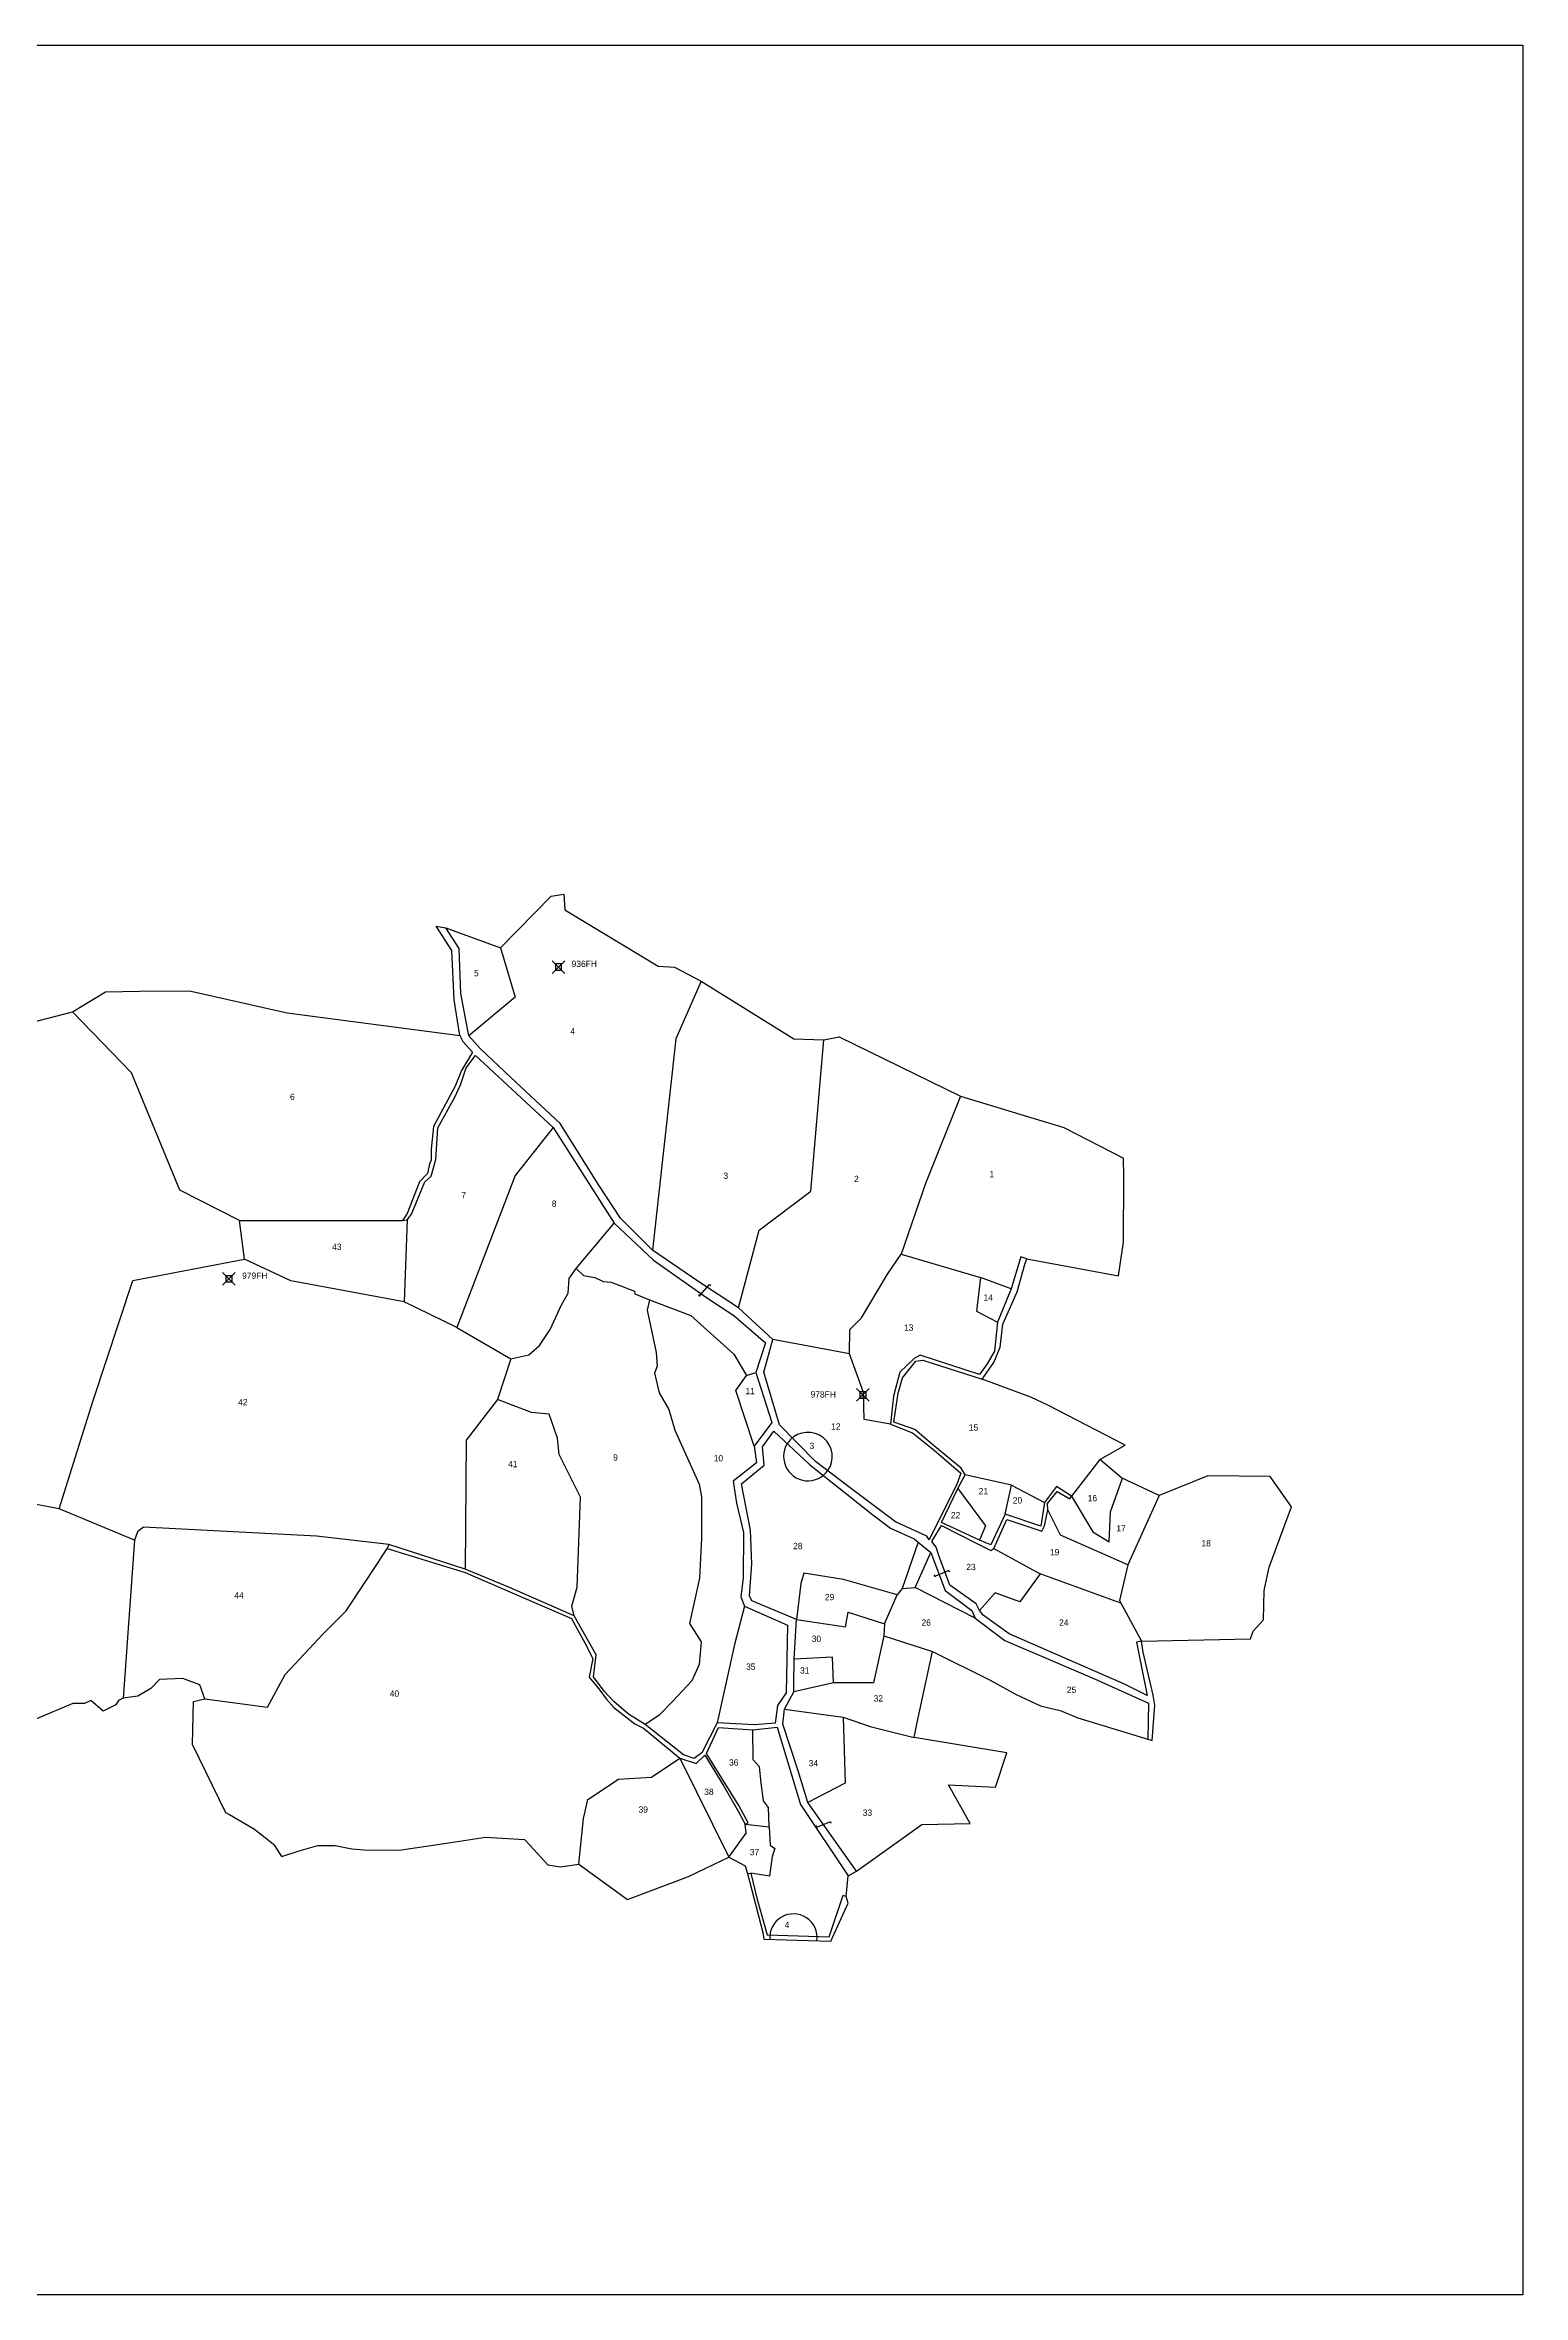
# Model space of a CAD drawing. Extents: x 151501 to 153292, y 179123 to 180904.
# Drawn here: x 152122 to 153292, y 179123 to 180904 of the extents above; entities that cross this region are included whole.
import ezdxf

# ---------------------------------------------------------------- set-up
doc = ezdxf.new("R2010")
doc.units = 0
doc.header["$MEASUREMENT"] = 0
doc.header["$PDMODE"] = 67
doc.header["$PDSIZE"] = 5
for name, color, linetype in [('BORDER-B', 3, 'CONTINUOUS'), ('IMAGE', 7, 'CONTINUOUS'), ('LINK', 4, 'CONTINUOUS'), ('NO', 1, 'CONTINUOUS'), ('PARCEL', 6, 'CONTINUOUS'), ('ROAD', 2, 'CONTINUOUS'), ('TRIG-P', 2, 'CONTINUOUS')]:
    doc.layers.add(name, color=color, linetype=linetype)
picture_1 = doc.add_image_def('image1.tif', size_in_pixel=(8513, 8463))

msp = doc.modelspace()

# ---------------------------------------------------------------- linework, layer by layer
at = {"layer": 'BORDER-B'}
for points in [[(152042.8, 180112.3), (152143.8, 180138.4), (152170, 180154.3), (152196.8, 180154.8), (152236.5, 180155.1), (152313.9, 180137.6), (152450.4, 180119.7), (152446.1, 180147.9), (152444.1, 180186.8), (152431.7, 180206.1), (152439.5, 180204.9), (152482.7, 180189.1), (152522.9, 180230), (152532.7, 180231.5), (152533.6, 180219.1), (152607.5, 180174.5), (152620.5, 180173.6), (152641.5, 180162.7), (152714.9, 180116.9), (152738.8, 180116.1), (152750.9, 180118.6), (152847, 180071.6), (152928.8, 180046.8), (152975.9, 180022.4)], [(152309.6, 179469.7), (152323.2, 179474.1), (152338.1, 179478.3), (152351.8, 179478.3), (152364.9, 179475.9), (152375, 179475), (152402.4, 179474.7), (152439.9, 179480.4), (152470.8, 179485.1), (152501.8, 179483.3), (152506.3, 179478.3), (152520.2, 179463.1), (152530.3, 179461.6), (152544.6, 179463.7), (152583.3, 179435.7), (152631.5, 179453.9), (152658, 179466.6), (152663.6, 179469.3), (152676.4, 179462.2), (152678.2, 179456.2), (152690.4, 179409.5), (152691.3, 179404.2), (152744.3, 179402.7), (152758, 179432.7), (152756.5, 179438.1), (152758, 179454.4), (152764.5, 179458), (152816.2, 179495), (152854.6, 179495.9), (152837.3, 179526.5), (152874.5, 179524.7), (152883.7, 179551.8), (152810.2, 179564), (152812.6, 179575.9), (152824.8, 179632.1), (152870.4, 179609.2), (152890.9, 179597.9), (152910.2, 179589), (152925.7, 179585.4), (152939.7, 179579.5), (152995.3, 179562.5), (152998.6, 179561.6), (153000.7, 179589.6), (152999.5, 179597.3), (152991.5, 179631.5), (152990.1, 179640.1), (153076.4, 179641.9), (153078.5, 179648.1), (153086.8, 179657.1), (153087.4, 179680.3), (153091.3, 179698.7), (153109.1, 179746.6), (153092.2, 179770.4), (153042.8, 179771), (153004.1, 179755.5), (152974.3, 179769.5), (152957.1, 179784.1), (152977.3, 179795.4), (152916.6, 179826.6), (152902.5, 179833.4), (152864.1, 179847.7), (152873.4, 179860.8), (152878.4, 179873), (152880.5, 179891.1), (152891.8, 179916.7), (152898.1, 179939.3), (152899.5, 179942.9), (152972.1, 179929.5), (152976, 179955.9), (152976.3, 180007.7), (152975.9, 180022.4)], [(152309.6, 179469.7), (152304.1, 179478.5), (152288, 179491.1), (152268, 179502.7), (152265.3, 179504.2), (152238.9, 179558.3), (152239.6, 179592.4), (152248.5, 179594.4), (152244.6, 179605.5), (152231.2, 179610.5), (152212.8, 179609.7), (152205.8, 179602.8), (152195.5, 179596.7), (152184, 179595.1), (152180.1, 179593.2), (152178.2, 179589.8), (152168.2, 179584.8), (152158.2, 179593.2), (152153.3, 179590.9), (152144, 179590.9), (152115.2, 179578.6)]]:
    msp.add_lwpolyline(points, dxfattribs=at)
at = {"layer": 'LINK'}
for points in [[(152639.8, 179914.6, 1.653251), (152640.9, 179914.2), (152647.9, 179922.3, -0.833023), (152648.7, 179921.4)], [(152826.6, 179692.8, 1.653251), (152827.4, 179692), (152837.3, 179696.1, -0.833023), (152837.6, 179694.9)], [(152732.8, 179493.9, 1.653251), (152733.6, 179493.1), (152743.5, 179497.2, -0.833023), (152743.8, 179496)]]:
    msp.add_lwpolyline(points, format="xyb", dxfattribs=at)
at = {"layer": 'PARCEL'}
for points in [[(152482.7, 180189.1), (152494.3, 180149.9), (152457.7, 180119.4)], [(152641.5, 180162.7), (152621.6, 180116.9), (152603.1, 179949.7)], [(152276, 179973.2), (152228.7, 179997.3), (152190.4, 180090), (152143.8, 180138.4)], [(152671.2, 179904.1), (152687.6, 179965.4), (152728.3, 179996.4), (152738.8, 180116.1)], [(152847, 180071.6), (152819.3, 180002.4), (152800, 179946.5)], [(152524.5, 180046.9), (152494.4, 180008.7), (152448, 179888.5), (152406.3, 179908.9)], [(152133.2, 179744.8), (152160, 179829.8), (152191.7, 179925.7), (152280, 179942.5), (152276, 179973.2), (152405.1, 179973.3)], [(152408.7, 179973.8), (152406.3, 179908.9), (152316.7, 179925.3), (152280, 179942.5)], [(152448, 179888.5), (152490.8, 179863.7), (152505.1, 179866.9), (152513.5, 179874.1), (152521.9, 179886.9), (152531.1, 179906.4), (152536.3, 179915.6), (152537.1, 179927.2), (152542.7, 179935.2), (152572.7, 179971)], [(152791.6, 179812), (152770.6, 179815.7), (152770.2, 179837.1), (152758.9, 179867.6), (152759.3, 179887), (152768.6, 179896.2), (152789.1, 179930.8), (152800, 179946.5), (152862.8, 179928)], [(152542.7, 179935.2), (152548.3, 179929.6), (152557.5, 179928), (152563.9, 179924.8), (152570.3, 179924.4), (152588.7, 179917.2), (152589.1, 179915.2), (152600.7, 179910.4), (152633.4, 179898.1), (152667.4, 179867.3), (152677.4, 179850.5), (152684.9, 179852.8)], [(152887.1, 179919.1), (152862.8, 179928), (152859.5, 179901.4), (152876.2, 179892.7)], [(152600.7, 179910.4), (152598.7, 179902.3), (152605.9, 179868.7), (152606.7, 179857.9), (152604.7, 179852.3), (152608.3, 179836.7), (152615.9, 179823.6), (152620.7, 179807.2), (152639.9, 179764.4), (152641.9, 179754.4), (152641.9, 179721.7), (152640.3, 179690.1), (152632.3, 179654.2), (152641.5, 179639.6), (152639.9, 179621.6), (152634.3, 179608.9), (152619.5, 179592.9), (152608, 179581.3), (152597.3, 179574.2)], [(152758.9, 179867.6), (152698.4, 179879)], [(152490.8, 179863.7), (152480.4, 179831.6), (152455.6, 179799.2), (152454.7, 179697.2)], [(152683.6, 179794.6), (152669, 179838.5), (152677.4, 179850.5)], [(152540.9, 179660.2), (152539.1, 179667.8), (152543.5, 179683), (152545.9, 179754.1), (152529.1, 179788), (152527.9, 179800.8), (152521.1, 179820), (152507.2, 179821.2), (152480.4, 179831.6)], [(152192.8, 179720), (152133.2, 179744.8), (152110.8, 179749.2), (152114.4, 179799.1), (152056.5, 179800.7), (152043.1, 179776.3)], [(152887.4, 179763.7), (152850.6, 179771.9)], [(152957.1, 179784.1), (152934.8, 179754.9), (152951.6, 179726.6), (152964.6, 179718.7), (152965.6, 179742.5), (152975.2, 179769.1)], [(152844.9, 179761), (152866.6, 179731.5), (152862, 179720.1)], [(152882.2, 179740.7), (152887.4, 179763.7), (152913.3, 179750)], [(153004.1, 179755.5), (152979.4, 179700.5), (152972.8, 179672.4), (152990.1, 179640.1)], [(152979.4, 179700.5), (152926.2, 179724.1), (152916.1, 179744.1)], [(152394.2, 179716.7), (152337, 179723.2), (152200, 179730.4), (152195.2, 179726.8), (152192.8, 179720), (152184, 179595.1)], [(152813.5, 179718.5), (152800.7, 179681.9), (152811.1, 179682.7)], [(152248.5, 179594.4), (152298.3, 179587.8), (152312.3, 179613.7), (152342.2, 179646.1), (152360.6, 179664.1), (152385.4, 179701.6), (152392.9, 179713.6)], [(152858.6, 179658.4), (152811.1, 179682.7), (152823.4, 179710.4)], [(152873.3, 179713.5), (152910.1, 179693.6)], [(152800.7, 179681.9), (152796.7, 179676.8), (152754.3, 179689.1), (152722.8, 179693.9), (152720.4, 179685.9), (152717.1, 179657.4), (152755.9, 179651.6), (152757.9, 179663.2), (152786.7, 179654), (152796.7, 179676.8)], [(152973.9, 179670.3), (152910.1, 179693.6), (152894, 179671.4), (152874.3, 179678.5), (152862, 179664.4)], [(152675.9, 179667.8), (152667.9, 179637.6), (152654.3, 179575.5)], [(152786.3, 179644.4), (152777.9, 179607.2), (152746.4, 179607.2), (152715, 179600)], [(152786.7, 179654), (152786.3, 179644.4), (152824.8, 179632.1)], [(152746.4, 179607.2), (152745.6, 179627.6), (152715.2, 179625.9)], [(152707.5, 179586.3), (152753.9, 179580.1), (152775.5, 179572.5), (152810.2, 179564)], [(152753.9, 179580.1), (152755.5, 179527.7), (152726.1, 179512.4)], [(152695.5, 179493.3), (152694.8, 179508.6), (152690.9, 179513.8), (152689, 179528.1), (152687.7, 179540.7), (152682.8, 179546.2), (152682.5, 179570.1)], [(152544.6, 179463.7), (152548.4, 179499.8), (152551.9, 179514.8), (152576, 179531), (152602.3, 179532.6), (152624.8, 179547.6), (152663.6, 179469.3), (152677.3, 179488.1), (152676.4, 179495.4), (152695.5, 179493.3), (152696.1, 179478.7), (152700, 179476.1), (152697.7, 179469.6), (152695.8, 179454.1), (152680.8, 179456.5)]]:
    msp.add_lwpolyline(points, dxfattribs=at)
for centre, radius, start, end in [((152726.1, 179786.2), 19.3, 334.9276, 147.8685), ((152726.1, 179786.4), 19.3, 148.3895, 334.4065), ((152714.6, 179405.5), 18.8, 352.3863, 184.3971)]:
    msp.add_arc(centre, radius, start, end, dxfattribs=at)
at = {"layer": 'ROAD'}
for points in [[(152899.5, 179942.9), (152894.6, 179944.5), (152887.1, 179919.1), (152876.2, 179892.7), (152873.9, 179869.7), (152867.9, 179859.8), (152862, 179851.3), (152814.9, 179866.6), (152810.2, 179864), (152798.8, 179853.1), (152793.9, 179834.2), (152791.6, 179812), (152808.9, 179805), (152826, 179791.5), (152847.2, 179773.2), (152843.6, 179763.6), (152829.1, 179734.9), (152822.1, 179720.4), (152820.3, 179723.3), (152795.4, 179734.6), (152757.3, 179763.1), (152732.2, 179782.5), (152703.7, 179811.3), (152691.1, 179853.1), (152698.4, 179879), (152671.2, 179904.1), (152639.6, 179924.6), (152603.1, 179949.7), (152577.7, 179975), (152560.6, 180001.2), (152530, 180050), (152490.9, 180086.5), (152466.5, 180109.3), (152457.7, 180119.4), (152451.2, 180152.8), (152449.9, 180188.6), (152439.5, 180204.9)], [(152450.4, 180119.7), (152452.8, 180114.8), (152460.5, 180106.5), (152451.7, 180092), (152446.8, 180079.4), (152429.7, 180047.5), (152427.7, 180029.7), (152427.9, 180020.9), (152426.4, 180018), (152424.8, 180010.3), (152418.5, 180003.9), (152408.7, 179978.8), (152405.1, 179973.3), (152408.7, 179973.8), (152412.1, 179978.2), (152422.7, 180003.9), (152427.9, 180008.3), (152431.5, 180021.5), (152433, 180046.6), (152446.5, 180070.7), (152450.9, 180080.5), (152455.4, 180094), (152462.9, 180103.8), (152524.5, 180046.9), (152572.7, 179971), (152603.8, 179941.8), (152645.8, 179912.3), (152667.3, 179898.1), (152692.4, 179876.3), (152684.9, 179852.8), (152697.4, 179813.4), (152683.6, 179794.6), (152685.4, 179781.4), (152666.8, 179766.9), (152669.6, 179749.3), (152675.1, 179726.3), (152674.8, 179690.3), (152673, 179675.3), (152675.9, 179667.8), (152710, 179652.8), (152708.8, 179599.4), (152702, 179589.2), (152700.1, 179575.3), (152683.8, 179574), (152654.3, 179575.5), (152642.1, 179551.7), (152635.9, 179547.3), (152627.6, 179550.2), (152597.3, 179574.2), (152583.9, 179582.5), (152572.5, 179592.3), (152564.7, 179600.6), (152556.2, 179612), (152558.5, 179629.4), (152540.9, 179660.2), (152489.9, 179682.7), (152454.7, 179697.2), (152394.2, 179716.7), (152392.9, 179713.6), (152454.8, 179694.4), (152538.9, 179658.2), (152549.8, 179638.3), (152555.7, 179626.5), (152552.8, 179611.8), (152560.6, 179602.4), (152566.3, 179594.4), (152572.5, 179587.7), (152589.1, 179574.7), (152595.8, 179571.4), (152624.8, 179547.6), (152637.7, 179543.4), (152644.5, 179549.9), (152659.5, 179525.3), (152670.9, 179505.6), (152676.4, 179495.4), (152678.7, 179496.4), (152671.5, 179510.1), (152645.8, 179551.3), (152655.3, 179571.9), (152682.5, 179570.1), (152701.7, 179572.2), (152720.3, 179510.8), (152758, 179454.4)], [(152990.1, 179640.1), (152986.3, 179639.4), (152994.8, 179597.1), (152976.7, 179606.1), (152885.5, 179646), (152864.8, 179660.7), (152862, 179664.4), (152859.4, 179669.8), (152838.4, 179684.6), (152829.8, 179707.9), (152827.5, 179714.6), (152824.1, 179719), (152831.9, 179731.7), (152860.9, 179716.9), (152870.8, 179712), (152873.3, 179713.5), (152883.7, 179736.6), (152911.2, 179727.3), (152913.5, 179731.4), (152916.1, 179744.1), (152915.9, 179749.2), (152923.4, 179758.6), (152933.5, 179752.9), (152934.8, 179754.9), (152922.9, 179762.7), (152913.3, 179750), (152910.4, 179731.1), (152882.2, 179740.7), (152870.8, 179716.5), (152862, 179720.1), (152831.9, 179734.1), (152844.9, 179761), (152850.6, 179771.9), (152847.5, 179777.1), (152826.7, 179794.4), (152810.7, 179807.6), (152794.1, 179813.6), (152797.5, 179836.6), (152801.1, 179848.5), (152811.5, 179861.9), (152817.2, 179862.7), (152864.1, 179847.7)], [(152764.5, 179458), (152726.1, 179512.4), (152718.3, 179537.5), (152706.2, 179574.6), (152707.5, 179586.3), (152715, 179600), (152715, 179606.7), (152715.2, 179625.9), (152717.1, 179657.4), (152681.8, 179672.2), (152679.8, 179676.1), (152681.6, 179701.4), (152680.5, 179728.1), (152673.6, 179764.8), (152691.4, 179779.6), (152690.1, 179793.9), (152699.2, 179806.4), (152727.4, 179780), (152777.4, 179740.1), (152791.5, 179729.6), (152810.1, 179721.3), (152813.5, 179718.5), (152823.4, 179710.4), (152834.7, 179680.4), (152856, 179664.4), (152858.6, 179658.4), (152881.9, 179640.8), (152953.1, 179610.3), (152995.7, 179591), (152995.3, 179562.5)], [(152678.2, 179456.2), (152680.8, 179456.5), (152685.7, 179436.6), (152693.7, 179407.6), (152742.9, 179406), (152754.1, 179439.2), (152756.5, 179438.1)]]:
    msp.add_lwpolyline(points, dxfattribs=at)
at = {"layer": 'TRIG-P'}
for p in [(152528.6, 180173.8), (152267.7, 179927), (152769.6, 179835.1)]:
    msp.add_point(p, dxfattribs=at)

# ---------------------------------------------------------------- texts
at = {"layer": 'NO'}
for s, p in [('936FH', (152539, 180173.8)), ('5', (152461.7, 180166.5)), ('4', (152538, 180120.5)), ('6', (152316, 180068.6)), ('3', (152659.2, 180006.1)), ('2', (152762.6, 180003.6)), ('1', (152869.8, 180007.3)), ('7', (152451.7, 179990.8)), ('8', (152523.3, 179984)), ('43', (152349.4, 179949.8)), ('979FH', (152278.1, 179927)), ('14', (152865.1, 179909.7)), ('13', (152802.1, 179885.9)), ('11', (152676.6, 179835.7)), ('42', (152275, 179826.9)), ('978FH', (152728.2, 179833)), ('12', (152744.5, 179807.6)), ('15', (152853.5, 179806.9)), ('9', (152571.9, 179783.1)), ('10', (152651.5, 179782.5)), ('3', (152727.4, 179792.3)), ('41', (152488.7, 179777.9)), ('21', (152861.3, 179756.4)), ('20', (152888.3, 179749.1)), ('16', (152947.6, 179750.9)), ('22', (152839.3, 179737.4)), ('17', (152970.3, 179727)), ('28', (152714.4, 179713)), ('18', (153037.7, 179715.2)), ('23', (152851.5, 179696.4)), ('19', (152917.7, 179708.1)), ('44', (152271.9, 179673.9)), ('29', (152739.5, 179672.6)), ('30', (152729.1, 179639.6)), ('26', (152816, 179652.4)), ('24', (152925, 179652.4)), ('35', (152677.1, 179617.5)), ('31', (152719.9, 179614.5)), ('40', (152395, 179596.2)), ('32', (152778.1, 179592.4)), ('25', (152931.1, 179599.2)), ('36', (152663.6, 179541.7)), ('34', (152726.7, 179541.1)), ('38', (152644, 179518.4)), ('39', (152592, 179504.4)), ('33', (152769.5, 179501.9)), ('37', (152680.1, 179470.7)), ('4', (152707.7, 179413.1))]:
    msp.add_text(s, height=5, dxfattribs=at).set_placement(p)

# ---------------------------------------------------------------- pictures from other files: only their frames are drawn
at = {"layer": 'IMAGE'}
image = msp.add_image(picture_1, insert=(151500.6, 179122.6), size_in_units=(1791.6, 1781.1), dxfattribs=at)
image.dxf.flags = 15

doc.saveas('drawing.dxf')
